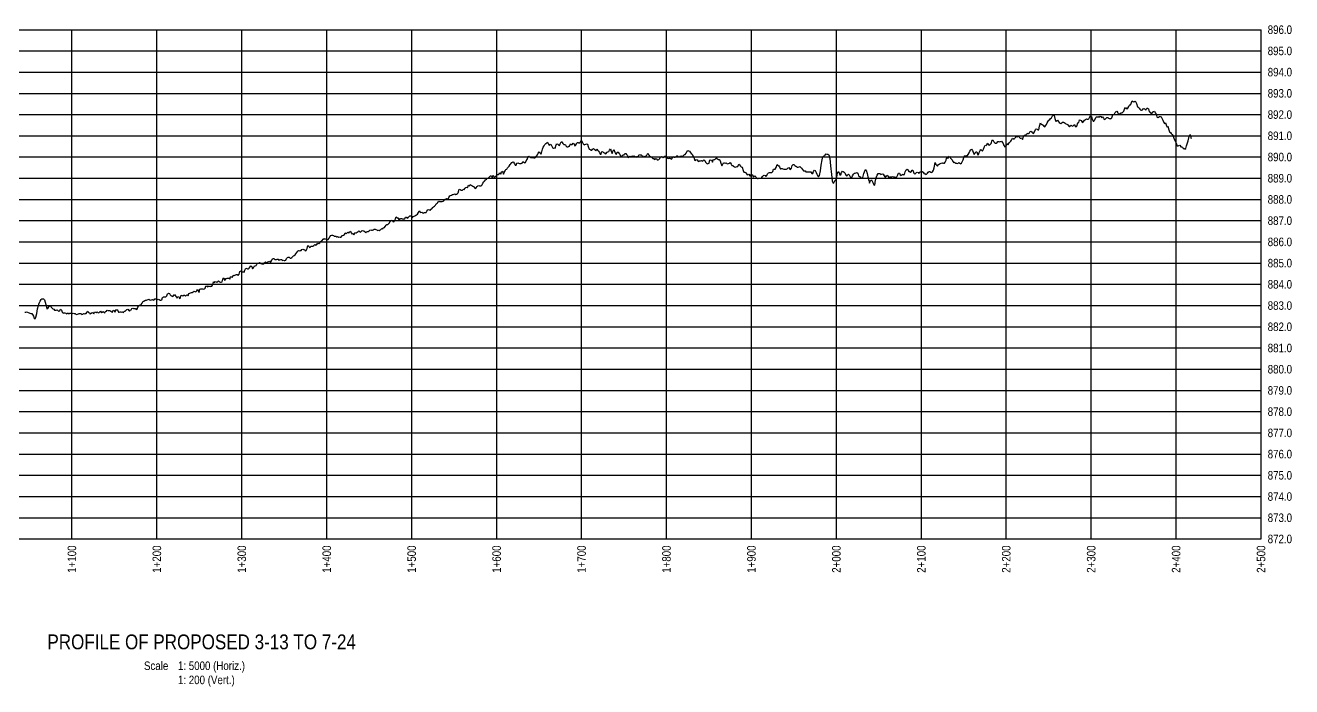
# Model space of a CAD drawing. Extents: x 507923 to 518388, y 6020717 to 6030806.
# Drawn here: x 516551 to 518041, y 6020717 to 6021496 of the extents above; entities that cross this region are included whole.
import ezdxf
from ezdxf.enums import TextEntityAlignment as Align

# ---------------------------------------------------------------- set-up
doc = ezdxf.new("R2010")
doc.units = 0
doc.header["$LTSCALE"] = 5
for name, color, linetype in [('DETAIL-T', 7, 'Continuous'), ('L-DETAIL-T', 3, 'Continuous'), ('P-CROSSINGS-GRID', 8, 'Continuous'), ('P-CROSSINGS-LINE', 3, 'Continuous'), ('S-T7', 7, 'Continuous')]:
    doc.layers.add(name, color=color, linetype=linetype)
doc.styles.add('140', font='ARIALN.TTF', dxfattribs={"height": 15})
doc.styles.add('80', font='ARIALN.TTF', dxfattribs={"height": 10})
doc.styles.add('80L', font='ARIALN.TTF', dxfattribs={"height": 10})

msp = doc.modelspace()

# ---------------------------------------------------------------- linework, layer by layer
at = {"layer": 'P-CROSSINGS-GRID', "color": 8}
for p, q in [((515506.419, 6021490.905), (518005.083, 6021490.905)), ((516605.831, 6020891.226), (516605.831, 6021490.905)), ((516705.778, 6020891.226), (516705.778, 6021490.905)), ((516805.724, 6020891.226), (516805.724, 6021490.905)), ((516905.671, 6020891.226), (516905.671, 6021490.905)), ((517005.617, 6020891.226), (517005.617, 6021490.905)), ((517105.564, 6020891.226), (517105.564, 6021490.905)), ((517205.51, 6020891.226), (517205.51, 6021490.905)), ((517305.457, 6020891.226), (517305.457, 6021490.905)), ((517405.403, 6020891.226), (517405.403, 6021490.905)), ((517505.35, 6020891.226), (517505.35, 6021490.905)), ((517605.297, 6020891.226), (517605.297, 6021490.905)), ((517705.243, 6020891.226), (517705.243, 6021490.905)), ((517805.19, 6020891.226), (517805.19, 6021490.905)), ((517905.136, 6020891.226), (517905.136, 6021490.905)), ((518005.083, 6020891.226), (518005.083, 6021490.905)), ((515506.419, 6021465.919), (518005.083, 6021465.919)), ((515506.419, 6021440.932), (518005.083, 6021440.932)), ((515506.419, 6021415.945), (518005.083, 6021415.945)), ((515506.419, 6021390.959), (518005.083, 6021390.959)), ((515506.419, 6021365.972), (518005.083, 6021365.972)), ((515506.419, 6021340.986), (518005.083, 6021340.986)), ((515506.419, 6021315.999), (518005.083, 6021315.999)), ((515506.419, 6021291.012), (518005.083, 6021291.012)), ((515506.419, 6021266.026), (518005.083, 6021266.026)), ((515506.419, 6021241.039), (518005.083, 6021241.039)), ((515506.419, 6021216.052), (518005.083, 6021216.052)), ((515506.419, 6021191.066), (518005.083, 6021191.066)), ((515506.419, 6021166.079), (518005.083, 6021166.079)), ((515506.419, 6021141.092), (518005.083, 6021141.092)), ((515506.419, 6021116.106), (518005.083, 6021116.106)), ((515506.419, 6021091.119), (518005.083, 6021091.119)), ((515506.419, 6021066.133), (518005.083, 6021066.133)), ((515506.419, 6021041.146), (518005.083, 6021041.146)), ((515506.419, 6021016.159), (518005.083, 6021016.159)), ((515506.419, 6020991.173), (518005.083, 6020991.173)), ((515506.419, 6020966.186), (518005.083, 6020966.186)), ((515506.419, 6020941.199), (518005.083, 6020941.199)), ((515506.419, 6020916.213), (518005.083, 6020916.213)), ((515506.419, 6020891.226), (518005.083, 6020891.226))]:
    msp.add_line(p, q, dxfattribs=at)
at = {"layer": 'P-CROSSINGS-LINE', "color": 3, "flags": 128}
msp.add_lwpolyline([(516550.419, 6021158.349), (516551.419, 6021158.328), (516552.419, 6021158.544), (516553.419, 6021158.455), (516554.419, 6021158.015), (516555.419, 6021157.464), (516556.419, 6021156.907), (516557.419, 6021156.892), (516557.745, 6021156.781), (516558.419, 6021156.788), (516559.419, 6021155.606), (516560.419, 6021153.422), (516561.419, 6021151.375), (516562.419, 6021150.527), (516563.419, 6021152.227), (516564.419, 6021156.537), (516565.419, 6021162.39), (516566.419, 6021166.152), (516567.419, 6021168.689), (516568.419, 6021171.41), (516569.419, 6021173.239), (516570.419, 6021174.154), (516571.419, 6021174.078), (516572.419, 6021173.881), (516573.419, 6021172.878), (516574.419, 6021170.203), (516575.419, 6021165.696), (516576.419, 6021162.021), (516577.419, 6021162.695), (516578.419, 6021164.521), (516579.419, 6021165.908), (516580.419, 6021165.867), (516581.419, 6021164.227), (516582.419, 6021162.807), (516583.419, 6021162.295), (516584.419, 6021161.761), (516585.419, 6021160.621), (516586.419, 6021160.439), (516587.419, 6021160.711), (516588.419, 6021160.85), (516589.419, 6021159.845), (516590.419, 6021159.288), (516591.419, 6021160.262), (516592.419, 6021161.811), (516593.419, 6021160.648), (516594.419, 6021158.337), (516595.419, 6021157.119), (516596.419, 6021157.392), (516597.419, 6021157.609), (516598.419, 6021157.085), (516599.419, 6021156.201), (516600.419, 6021156.93), (516601.419, 6021156.984), (516602.419, 6021156.303), (516603.419, 6021156.904), (516604.419, 6021157.07), (516605.419, 6021156.139), (516606.419, 6021156.54), (516607.419, 6021156.964), (516608.419, 6021156.513), (516609.419, 6021156.519), (516610.419, 6021155.867), (516611.419, 6021155.606), (516612.419, 6021155.94), (516613.419, 6021156.173), (516614.419, 6021156.568), (516615.419, 6021156.513), (516616.419, 6021156.534), (516617.419, 6021155.688), (516618.419, 6021156.09), (516619.419, 6021156.55), (516620.419, 6021156.135), (516621.419, 6021156.871), (516622.419, 6021156.735), (516623.419, 6021157.899), (516624.419, 6021159.308), (516625.419, 6021157.978), (516626.419, 6021157.461), (516627.419, 6021156.039), (516628.419, 6021157.113), (516629.419, 6021157.965), (516630.419, 6021157.352), (516631.419, 6021156.189), (516632.419, 6021158.569), (516633.419, 6021158.412), (516634.419, 6021157.798), (516635.419, 6021158.564), (516636.419, 6021158.056), (516637.419, 6021157.605), (516638.419, 6021158.639), (516639.419, 6021159.337), (516640.419, 6021157.648), (516641.419, 6021158.332), (516642.419, 6021158.958), (516643.419, 6021158.21), (516644.419, 6021157.578), (516645.419, 6021158.95), (516646.419, 6021159.63), (516647.419, 6021160.647), (516648.419, 6021160.288), (516649.419, 6021160.108), (516650.419, 6021160.181), (516651.419, 6021159.613), (516652.419, 6021158.513), (516653.419, 6021158.399), (516654.419, 6021160.788), (516655.419, 6021160.11), (516656.419, 6021158.308), (516657.419, 6021160.245), (516658.419, 6021161.274), (516659.419, 6021160.917), (516660.419, 6021158.459), (516661.419, 6021158.207), (516662.419, 6021158.525), (516663.419, 6021158.472), (516664.419, 6021158.305), (516665.419, 6021158.822), (516666.419, 6021158.006), (516667.419, 6021159.392), (516668.419, 6021159.523), (516669.419, 6021160.799), (516670.419, 6021161.267), (516671.419, 6021161.896), (516672.419, 6021160.452), (516673.419, 6021159.641), (516674.419, 6021160.456), (516675.419, 6021160.975), (516676.419, 6021162.74), (516677.419, 6021163.017), (516678.419, 6021162.565), (516679.419, 6021162.599), (516680.419, 6021162.629), (516681.419, 6021161.498), (516682.419, 6021161.696), (516683.419, 6021164.272), (516684.419, 6021165.853), (516685.419, 6021166.603), (516686.419, 6021166.388), (516687.419, 6021167.201), (516688.419, 6021169.064), (516689.419, 6021171.233), (516690.419, 6021171.406), (516691.419, 6021172.042), (516692.419, 6021172.308), (516693.419, 6021172.512), (516694.419, 6021172.665), (516695.419, 6021173.056), (516696.419, 6021173.405), (516697.419, 6021172.975), (516698.419, 6021172.308), (516699.419, 6021172.77), (516700.419, 6021173.038), (516701.419, 6021172.454), (516702.419, 6021172.949), (516703.419, 6021173.984), (516704.419, 6021174.114), (516705.419, 6021173.118), (516706.419, 6021173.194), (516707.419, 6021173.457), (516708.419, 6021173.023), (516709.419, 6021172.457), (516710.419, 6021172.498), (516711.419, 6021172.878), (516712.419, 6021175.386), (516713.419, 6021176.387), (516714.419, 6021176.456), (516715.419, 6021176.491), (516716.419, 6021176.47), (516717.419, 6021177.651), (516718.419, 6021180.034), (516719.419, 6021180.692), (516720.419, 6021180.432), (516721.419, 6021178.558), (516722.419, 6021177.452), (516723.419, 6021177.466), (516724.419, 6021176.75), (516725.419, 6021177.509), (516726.419, 6021178.996), (516727.419, 6021178.091), (516728.419, 6021176.234), (516729.419, 6021174.738), (516730.419, 6021176.481), (516731.419, 6021176.767), (516732.419, 6021174.56), (516733.419, 6021175.139), (516734.419, 6021178.327), (516735.419, 6021177.871), (516736.419, 6021177.273), (516737.419, 6021178.415), (516738.419, 6021178.137), (516739.419, 6021177.255), (516740.419, 6021178.483), (516741.419, 6021178.536), (516742.419, 6021177.567), (516743.419, 6021180.096), (516744.419, 6021180.509), (516745.419, 6021181.132), (516746.419, 6021181.41), (516747.419, 6021181.465), (516748.419, 6021182.347), (516749.419, 6021182.858), (516750.419, 6021182.581), (516751.419, 6021182.341), (516752.419, 6021182.807), (516753.419, 6021185.419), (516754.419, 6021182.924), (516755.419, 6021181.338), (516756.419, 6021185.179), (516757.419, 6021185.731), (516758.419, 6021185.63), (516759.419, 6021185.57), (516760.419, 6021185.282), (516761.419, 6021185.722), (516762.419, 6021186.489), (516763.419, 6021188.77), (516764.419, 6021189.098), (516765.419, 6021188.171), (516766.419, 6021188.953), (516767.419, 6021188.809), (516768.419, 6021188.436), (516769.419, 6021188.793), (516770.419, 6021188.851), (516771.419, 6021190.862), (516772.419, 6021194.009), (516773.419, 6021193.077), (516774.419, 6021194.429), (516775.419, 6021194.133), (516776.419, 6021193.648), (516777.419, 6021194.491), (516778.419, 6021194.993), (516779.419, 6021194.15), (516780.419, 6021193.742), (516781.419, 6021193.691), (516782.419, 6021194.016), (516783.419, 6021197.169), (516784.419, 6021198.707), (516785.419, 6021196.059), (516786.419, 6021196.663), (516787.419, 6021197.728), (516788.419, 6021198.23), (516789.419, 6021198.255), (516790.419, 6021198.151), (516791.419, 6021197.323), (516792.419, 6021199.731), (516793.419, 6021200.129), (516794.419, 6021199.069), (516795.419, 6021201.158), (516796.419, 6021201.798), (516797.419, 6021201.617), (516798.419, 6021202.321), (516799.419, 6021202.512), (516800.419, 6021202.71), (516801.419, 6021201.358), (516802.419, 6021203.09), (516803.419, 6021205.997), (516804.419, 6021206.806), (516805.419, 6021206.596), (516806.419, 6021205.594), (516807.419, 6021205.923), (516808.419, 6021205.337), (516809.419, 6021207.709), (516810.419, 6021210.204), (516811.419, 6021209.876), (516812.419, 6021209.151), (516813.419, 6021209.377), (516814.419, 6021210.005), (516815.419, 6021211.705), (516816.419, 6021212.937), (516817.419, 6021211.864), (516818.419, 6021209.264), (516819.419, 6021210.457), (516820.419, 6021212.786), (516821.419, 6021212.853), (516822.419, 6021213.335), (516823.419, 6021214.78), (516824.419, 6021215.834), (516825.419, 6021216.099), (516826.419, 6021216.918), (516827.419, 6021216.299), (516828.419, 6021215.453), (516829.419, 6021215.305), (516830.419, 6021214.994), (516831.419, 6021215.143), (516832.419, 6021216.629), (516833.419, 6021217.628), (516834.419, 6021216.636), (516835.419, 6021216.608), (516836.419, 6021217.709), (516837.419, 6021218.12), (516838.419, 6021218.379), (516839.419, 6021216.857), (516840.419, 6021218.793), (516841.419, 6021220.764), (516842.419, 6021221.411), (516843.419, 6021221.322), (516844.419, 6021220.25), (516845.419, 6021220.241), (516846.419, 6021220.335), (516847.419, 6021220.717), (516848.419, 6021220.53), (516849.419, 6021219.564), (516850.419, 6021219.957), (516851.419, 6021220.317), (516852.419, 6021220.226), (516853.419, 6021219.108), (516854.419, 6021219.46), (516855.419, 6021219.086), (516856.419, 6021218.945), (516857.419, 6021219.617), (516858.419, 6021221.352), (516859.419, 6021222.46), (516860.354, 6021223.1), (516861.419, 6021222.868), (516862.419, 6021222.054), (516863.419, 6021221.849), (516864.419, 6021222.497), (516865.419, 6021223.533), (516866.419, 6021224.8), (516867.419, 6021224.836), (516868.419, 6021225.795), (516869.419, 6021226.892), (516870.419, 6021228.676), (516871.419, 6021230.213), (516872.419, 6021230.816), (516873.419, 6021230.422), (516874.419, 6021230.76), (516875.419, 6021231.072), (516876.419, 6021232.181), (516877.419, 6021232.327), (516878.419, 6021231.902), (516879.419, 6021231.946), (516880.419, 6021230.646), (516881.419, 6021230.699), (516882.419, 6021233.326), (516883.419, 6021236.77), (516884.419, 6021235.982), (516885.419, 6021234.429), (516886.419, 6021235.138), (516887.419, 6021236.147), (516888.419, 6021236.173), (516889.419, 6021236.173), (516890.419, 6021236.772), (516891.419, 6021237.803), (516892.419, 6021237.35), (516893.419, 6021237.61), (516894.419, 6021238.565), (516895.419, 6021239.527), (516896.419, 6021239.203), (516897.419, 6021240.081), (516898.419, 6021241.484), (516899.419, 6021242.23), (516900.419, 6021242.786), (516901.419, 6021244.039), (516902.419, 6021244.994), (516903.419, 6021244.384), (516904.419, 6021244.688), (516905.419, 6021244.543), (516906.419, 6021243.68), (516907.419, 6021243.675), (516908.419, 6021245.37), (516909.419, 6021247.088), (516910.419, 6021248.402), (516911.419, 6021248.944), (516912.419, 6021249.038), (516913.419, 6021248.422), (516914.419, 6021247.676), (516915.419, 6021247.726), (516916.419, 6021247.772), (516917.419, 6021247.169), (516918.419, 6021247.552), (516919.419, 6021246.517), (516920.419, 6021246.963), (516921.419, 6021246.765), (516922.419, 6021246.494), (516923.419, 6021248.365), (516924.419, 6021248.403), (516925.419, 6021249.015), (516926.419, 6021249.715), (516927.419, 6021251.629), (516928.419, 6021251.05), (516929.419, 6021251.127), (516930.419, 6021252.496), (516931.419, 6021251.479), (516932.419, 6021253.01), (516933.419, 6021253.54), (516934.419, 6021251.749), (516935.419, 6021249.966), (516936.419, 6021250.713), (516937.419, 6021249.46), (516938.419, 6021250.542), (516939.419, 6021252.08), (516940.419, 6021251.674), (516941.419, 6021252.649), (516942.419, 6021253.202), (516943.419, 6021253.943), (516944.419, 6021252.72), (516945.419, 6021252.669), (516946.419, 6021253.472), (516947.419, 6021254.355), (516948.419, 6021254.075), (516949.419, 6021254.23), (516950.419, 6021252.762), (516951.419, 6021251.592), (516952.419, 6021252.774), (516953.419, 6021253.202), (516954.419, 6021253.166), (516955.419, 6021253.93), (516956.419, 6021254.73), (516957.419, 6021255.096), (516958.419, 6021254.791), (516959.419, 6021254.732), (516960.419, 6021255.226), (516961.419, 6021255.895), (516962.419, 6021255.918), (516963.419, 6021255.448), (516964.419, 6021255.202), (516965.419, 6021254.299), (516966.419, 6021254.769), (516967.419, 6021254.331), (516968.419, 6021255.153), (516969.419, 6021255.648), (516970.419, 6021256.634), (516971.419, 6021256.279), (516972.419, 6021257.966), (516973.419, 6021257.927), (516974.419, 6021259.122), (516975.419, 6021260.728), (516976.419, 6021261.41), (516977.419, 6021261.564), (516978.419, 6021262.208), (516979.419, 6021263.595), (516980.419, 6021265.385), (516981.419, 6021266.223), (516982.419, 6021266.606), (516983.419, 6021265.083), (516984.419, 6021264.666), (516985.419, 6021265.986), (516986.419, 6021268.225), (516987.419, 6021270.619), (516988.419, 6021269.439), (516989.419, 6021269.379), (516990.419, 6021267.393), (516991.419, 6021267.057), (516992.419, 6021268.733), (516993.419, 6021268.655), (516994.419, 6021268.162), (516995.419, 6021268.34), (516996.419, 6021267.84), (516997.419, 6021268.174), (516998.419, 6021270.281), (516999.419, 6021270.2), (517000.419, 6021268.986), (517001.419, 6021269.827), (517002.419, 6021270.963), (517003.419, 6021271.705), (517004.419, 6021271.67), (517005.419, 6021271.512), (517006.419, 6021269.417), (517007.419, 6021270.944), (517008.419, 6021271.36), (517009.419, 6021271.736), (517010.419, 6021272.32), (517011.419, 6021272.834), (517012.419, 6021273.831), (517013.419, 6021275.69), (517014.419, 6021277.404), (517015.419, 6021276.188), (517016.419, 6021275.767), (517017.419, 6021276.003), (517018.419, 6021275.276), (517019.419, 6021274.923), (517020.419, 6021275.609), (517021.419, 6021275.755), (517022.419, 6021275.487), (517023.419, 6021277.098), (517024.419, 6021278.791), (517025.419, 6021279.356), (517026.419, 6021278.625), (517027.419, 6021277.892), (517028.419, 6021279.698), (517029.419, 6021279.934), (517030.419, 6021281.537), (517031.419, 6021282.484), (517032.419, 6021282.979), (517033.419, 6021284.28), (517034.419, 6021285.77), (517035.419, 6021286.539), (517036.419, 6021287.356), (517037.419, 6021288.92), (517038.419, 6021288.439), (517039.419, 6021288.439), (517040.419, 6021288.439), (517041.419, 6021288.601), (517042.419, 6021289.097), (517043.419, 6021289.438), (517044.419, 6021291.175), (517045.419, 6021291.029), (517046.419, 6021292.053), (517047.419, 6021291.871), (517048.419, 6021291.16), (517049.419, 6021293.305), (517050.419, 6021295.197), (517051.419, 6021295.579), (517052.419, 6021295.875), (517053.419, 6021296.656), (517054.419, 6021296.771), (517055.419, 6021297.381), (517056.419, 6021297.445), (517057.419, 6021296.666), (517058.419, 6021297.274), (517059.419, 6021297.888), (517060.419, 6021298.614), (517061.419, 6021302.961), (517062.419, 6021302.589), (517063.419, 6021302.097), (517064.419, 6021301.847), (517065.419, 6021301.839), (517066.419, 6021303.157), (517067.419, 6021302.761), (517068.419, 6021304.466), (517069.419, 6021305.195), (517070.419, 6021305.594), (517071.419, 6021304.646), (517072.419, 6021307.749), (517073.419, 6021306.945), (517074.419, 6021308.44), (517075.419, 6021307.811), (517076.419, 6021307.412), (517077.419, 6021306.799), (517078.419, 6021306.064), (517079.419, 6021304.856), (517080.419, 6021303.797), (517081.419, 6021304.605), (517082.419, 6021306.118), (517083.419, 6021307.116), (517084.419, 6021307.258), (517085.419, 6021307.058), (517086.419, 6021306.924), (517087.419, 6021306.903), (517088.419, 6021308.216), (517089.419, 6021310.076), (517090.419, 6021311.605), (517091.419, 6021312.694), (517092.419, 6021313.985), (517093.419, 6021314.832), (517094.419, 6021316.044), (517095.419, 6021316.127), (517096.419, 6021316.735), (517097.419, 6021317.833), (517098.419, 6021318.713), (517099.419, 6021318.686), (517100.419, 6021316.881), (517101.419, 6021319.426), (517102.419, 6021317.745), (517103.419, 6021317.574), (517104.419, 6021318.575), (517105.419, 6021318.844), (517106.419, 6021320.573), (517107.419, 6021320.395), (517108.419, 6021321.237), (517109.419, 6021322.226), (517110.419, 6021320.91), (517111.419, 6021323.63), (517112.419, 6021324.23), (517113.419, 6021320.707), (517114.419, 6021322.825), (517115.419, 6021324.829), (517116.419, 6021326.285), (517117.419, 6021326.472), (517118.419, 6021328.281), (517119.419, 6021329.488), (517120.419, 6021330.208), (517121.419, 6021332.082), (517122.419, 6021332.79), (517123.419, 6021334.469), (517124.419, 6021335.25), (517125.419, 6021335.08), (517126.419, 6021332.87), (517127.419, 6021331.463), (517128.419, 6021331.516), (517129.419, 6021333.639), (517130.419, 6021334.067), (517131.419, 6021333.66), (517132.419, 6021333.415), (517133.419, 6021333.149), (517134.419, 6021333.523), (517135.419, 6021333.708), (517136.419, 6021335.741), (517137.419, 6021334.846), (517138.419, 6021334.031), (517139.419, 6021334.58), (517140.419, 6021336.594), (517141.419, 6021338.007), (517142.419, 6021340.431), (517143.419, 6021341.824), (517144.419, 6021341.315), (517145.419, 6021340.485), (517146.419, 6021340.358), (517147.419, 6021340.301), (517148.419, 6021340.342), (517149.419, 6021340.15), (517150.419, 6021339.945), (517151.419, 6021340.481), (517152.419, 6021342.085), (517153.419, 6021343.69), (517154.419, 6021345.589), (517155.419, 6021346.932), (517156.419, 6021345.908), (517157.419, 6021344.243), (517158.419, 6021345.596), (517159.419, 6021350.143), (517160.419, 6021352.669), (517161.419, 6021354.021), (517162.419, 6021355.541), (517163.419, 6021356.707), (517164.419, 6021357.571), (517165.419, 6021358.399), (517166.419, 6021356.194), (517167.419, 6021354.979), (517168.419, 6021355.784), (517169.419, 6021355.95), (517170.419, 6021353.842), (517171.419, 6021352.03), (517172.419, 6021351.391), (517173.419, 6021351.633), (517174.419, 6021351.447), (517175.419, 6021355.181), (517176.419, 6021356.499), (517177.419, 6021356.052), (517178.419, 6021355.425), (517179.419, 6021354.503), (517180.419, 6021356.493), (517181.419, 6021358.826), (517182.419, 6021358.727), (517183.419, 6021356.748), (517184.419, 6021355.647), (517185.419, 6021355.609), (517186.419, 6021355.426), (517187.419, 6021353.852), (517188.419, 6021352.842), (517189.419, 6021353.075), (517190.419, 6021353.801), (517191.419, 6021353.575), (517192.419, 6021356.495), (517193.419, 6021355.578), (517194.419, 6021355.512), (517195.419, 6021357.456), (517196.419, 6021356.785), (517197.419, 6021354.105), (517198.419, 6021354.583), (517199.419, 6021356.559), (517200.419, 6021358.21), (517201.419, 6021357.902), (517202.419, 6021357.387), (517203.419, 6021357.894), (517204.419, 6021359.345), (517205.419, 6021360.239), (517206.419, 6021358.018), (517207.419, 6021356.436), (517208.419, 6021355.236), (517209.419, 6021355.593), (517210.419, 6021356.063), (517211.419, 6021356.417), (517212.419, 6021355.948), (517213.419, 6021353.315), (517214.419, 6021350.155), (517215.419, 6021349.693), (517216.419, 6021348.974), (517217.419, 6021349.066), (517218.419, 6021350.3), (517219.419, 6021351.116), (517220.419, 6021350.232), (517221.419, 6021349.105), (517222.419, 6021348.109), (517223.419, 6021350.052), (517224.419, 6021348.745), (517225.419, 6021347.97), (517226.419, 6021346.115), (517227.419, 6021344.298), (517228.419, 6021344.397), (517229.419, 6021347.404), (517230.419, 6021347.166), (517231.419, 6021346.29), (517232.419, 6021345.793), (517233.419, 6021344.779), (517234.419, 6021345.106), (517235.419, 6021346.833), (517236.419, 6021347.136), (517237.419, 6021347.455), (517238.419, 6021349.118), (517239.419, 6021350.654), (517240.419, 6021347.864), (517241.419, 6021345.228), (517242.419, 6021347.303), (517243.419, 6021349.741), (517244.419, 6021346.746), (517245.419, 6021344.941), (517246.419, 6021344.309), (517247.419, 6021346.76), (517248.419, 6021346.611), (517249.419, 6021345.683), (517250.419, 6021344.284), (517251.419, 6021341.872), (517252.419, 6021340.874), (517253.419, 6021342.738), (517254.419, 6021343.404), (517255.419, 6021343.534), (517256.419, 6021345.085), (517257.419, 6021345.124), (517258.419, 6021344.103), (517259.419, 6021342.809), (517260.419, 6021340.341), (517261.419, 6021341.297), (517262.419, 6021342.121), (517263.419, 6021341.468), (517264.419, 6021341.907), (517265.419, 6021342.321), (517266.419, 6021342.085), (517267.419, 6021342.363), (517268.419, 6021341.646), (517269.419, 6021340.895), (517270.419, 6021341.712), (517271.419, 6021341.665), (517272.419, 6021341.793), (517273.419, 6021343.766), (517274.419, 6021343.713), (517275.419, 6021343.462), (517276.419, 6021342.598), (517277.419, 6021341.549), (517278.419, 6021341.839), (517279.419, 6021341.656), (517280.419, 6021341.944), (517281.419, 6021342.357), (517282.419, 6021343.325), (517283.419, 6021345.494), (517284.419, 6021343.33), (517285.419, 6021341.94), (517286.419, 6021341.598), (517287.419, 6021341.145), (517288.419, 6021340.144), (517289.419, 6021339.389), (517290.419, 6021339.237), (517291.419, 6021337.862), (517292.419, 6021338.736), (517293.419, 6021339.189), (517294.419, 6021337.598), (517295.419, 6021337.616), (517296.419, 6021337.89), (517297.419, 6021339.404), (517298.419, 6021341.035), (517299.419, 6021341.689), (517300.419, 6021341.064), (517301.419, 6021340.136), (517302.419, 6021340.97), (517303.419, 6021342.144), (517304.419, 6021341.93), (517305.419, 6021340.14), (517306.419, 6021339.623), (517307.419, 6021339.113), (517308.419, 6021339.497), (517309.419, 6021339.623), (517310.115, 6021339.173), (517310.419, 6021338.775), (517311.419, 6021338.476), (517312.419, 6021339.961), (517313.419, 6021341.405), (517314.419, 6021340.818), (517315.419, 6021340.804), (517316.419, 6021341.208), (517317.419, 6021342.458), (517318.419, 6021342.378), (517319.419, 6021341.057), (517320.419, 6021341.106), (517321.419, 6021341.973), (517322.419, 6021342.2), (517323.419, 6021342.114), (517324.419, 6021341.842), (517325.419, 6021342.783), (517326.419, 6021343.81), (517327.419, 6021344.057), (517328.419, 6021345.628), (517329.419, 6021347.081), (517330.419, 6021348.522), (517331.419, 6021348.086), (517332.419, 6021347.696), (517333.419, 6021346.544), (517334.419, 6021345.02), (517335.419, 6021344.158), (517336.419, 6021342.5), (517337.419, 6021340.706), (517338.419, 6021337.303), (517339.419, 6021336.687), (517340.419, 6021338.008), (517341.419, 6021337.539), (517342.419, 6021336.284), (517343.419, 6021335.714), (517344.419, 6021336.335), (517345.419, 6021336.418), (517346.419, 6021336.785), (517347.419, 6021336.091), (517348.419, 6021336.766), (517349.419, 6021337.602), (517350.419, 6021337.047), (517351.419, 6021334.799), (517352.419, 6021333.654), (517353.419, 6021332.763), (517354.419, 6021333.398), (517355.419, 6021333.744), (517356.419, 6021337.653), (517357.419, 6021337.415), (517358.419, 6021337.617), (517359.419, 6021334.842), (517360.419, 6021337.777), (517361.419, 6021338.18), (517362.419, 6021338.128), (517363.419, 6021339.401), (517364.24, 6021339.843), (517364.419, 6021339.394), (517365.419, 6021338.909), (517366.419, 6021338.11), (517367.419, 6021338.131), (517368.419, 6021336.536), (517369.419, 6021333.751), (517370.419, 6021330.688), (517371.419, 6021331.807), (517372.419, 6021333.92), (517373.419, 6021333.986), (517374.419, 6021333.801), (517375.419, 6021334.099), (517376.419, 6021333.204), (517377.419, 6021332.81), (517378.419, 6021333.197), (517379.419, 6021333.871), (517380.419, 6021334.537), (517381.419, 6021332.651), (517382.419, 6021330.791), (517383.419, 6021330.793), (517384.419, 6021330.178), (517385.419, 6021329.508), (517386.419, 6021328.952), (517386.566, 6021328.953), (517387.419, 6021329.529), (517388.419, 6021329.7), (517389.419, 6021329.925), (517390.419, 6021332.357), (517391.419, 6021331.774), (517392.419, 6021330.104), (517393.419, 6021329.557), (517394.419, 6021328.893), (517395.419, 6021325.029), (517396.419, 6021323.235), (517397.419, 6021323.167), (517398.419, 6021322.849), (517399.419, 6021321.199), (517400.419, 6021319.796), (517401.419, 6021320.288), (517402.419, 6021320.697), (517403.419, 6021318.777), (517404.419, 6021318.752), (517405.419, 6021320.958), (517406.419, 6021320.169), (517407.419, 6021317.761), (517408.419, 6021318.257), (517409.419, 6021318.865), (517410.419, 6021317.514), (517411.419, 6021315.956), (517412.419, 6021315.709), (517413.419, 6021315.509), (517414.419, 6021315.916), (517415.419, 6021316.018), (517416.419, 6021315.868), (517417.419, 6021316.765), (517418.419, 6021318.208), (517419.419, 6021319.161), (517420.419, 6021319.615), (517421.419, 6021319.123), (517422.419, 6021318.019), (517423.419, 6021319.319), (517424.419, 6021321.117), (517425.419, 6021322.476), (517426.419, 6021322.712), (517427.419, 6021322.899), (517428.419, 6021322.884), (517429.419, 6021322.918), (517430.419, 6021324.022), (517431.419, 6021326.689), (517432.419, 6021326.697), (517433.419, 6021326.576), (517434.419, 6021328.427), (517435.419, 6021331.967), (517436.419, 6021331.408), (517437.419, 6021330.695), (517438.419, 6021329.268), (517439.419, 6021326.761), (517440.419, 6021327.432), (517441.419, 6021327.544), (517442.419, 6021326.903), (517443.419, 6021326.693), (517444.419, 6021326.464), (517445.419, 6021326.464), (517446.419, 6021326.49), (517447.419, 6021326.983), (517448.419, 6021328.18), (517449.419, 6021328.61), (517450.419, 6021326.771), (517451.419, 6021326.211), (517452.419, 6021327.955), (517453.419, 6021330.985), (517454.419, 6021331.996), (517455.4, 6021332.243), (517456.419, 6021330.99), (517457.419, 6021330.209), (517458.419, 6021329.709), (517459.419, 6021329.208), (517460.419, 6021328.849), (517461.419, 6021329.432), (517462.419, 6021329.688), (517463.419, 6021328.462), (517464.419, 6021327.692), (517465.419, 6021326.389), (517466.419, 6021324.6), (517467.419, 6021324.722), (517468.419, 6021324.701), (517469.419, 6021323.711), (517470.419, 6021323.496), (517471.419, 6021323.388), (517472.419, 6021323.498), (517473.419, 6021323.5), (517474.419, 6021323.409), (517475.419, 6021323.707), (517476.419, 6021321.687), (517477.419, 6021321.412), (517478.419, 6021323.933), (517479.419, 6021325.45), (517480.419, 6021325.166), (517481.419, 6021322.661), (517482.419, 6021320.593), (517483.419, 6021318.608), (517484.419, 6021317.65), (517485.419, 6021319.265), (517486.419, 6021324.597), (517487.419, 6021331.53), (517488.419, 6021337.472), (517489.419, 6021341.456), (517490.419, 6021341.415), (517491.419, 6021343.045), (517492.419, 6021343.55), (517493.419, 6021344.54), (517494.419, 6021344.293), (517495.419, 6021344.381), (517496.419, 6021343.728), (517497.419, 6021339.246), (517498.419, 6021330.744), (517499.419, 6021320.251), (517500.419, 6021312.864), (517501.419, 6021310.024), (517502.419, 6021310.479), (517503.419, 6021312.972), (517504.419, 6021313.124), (517505.419, 6021314.924), (517506.419, 6021321.923), (517507.419, 6021323.87), (517508.419, 6021322.299), (517509.419, 6021319.921), (517510.419, 6021319.907), (517511.419, 6021322.686), (517512.419, 6021324.426), (517513.419, 6021324.094), (517514.419, 6021323.15), (517515.419, 6021322.316), (517516.419, 6021319.736), (517517.419, 6021318.581), (517518.419, 6021320.024), (517519.419, 6021320.688), (517520.419, 6021319.854), (517521.419, 6021317.524), (517522.419, 6021316.799), (517523.419, 6021316.963), (517524.419, 6021318.918), (517525.419, 6021320.916), (517526.419, 6021321.956), (517527.419, 6021322.071), (517528.419, 6021322.247), (517529.419, 6021322.928), (517530.419, 6021321.868), (517531.419, 6021318.785), (517532.419, 6021317.844), (517533.419, 6021317.519), (517534.419, 6021315.885), (517535.419, 6021315.971), (517536.419, 6021316.699), (517537.419, 6021321.647), (517538.419, 6021323.563), (517539.419, 6021326.18), (517540.419, 6021325.5), (517541.419, 6021321.467), (517542.419, 6021317.707), (517543.419, 6021313.169), (517544.419, 6021310.302), (517545.419, 6021313.263), (517546.419, 6021313.938), (517547.419, 6021312.696), (517548.419, 6021310.051), (517549.419, 6021308.132), (517550.419, 6021307.99), (517551.419, 6021313.883), (517552.419, 6021317.74), (517553.419, 6021319.584), (517554.419, 6021321.446), (517555.419, 6021321.713), (517556.419, 6021321.396), (517557.419, 6021320.27), (517558.419, 6021320.71), (517559.419, 6021321.156), (517560.419, 6021320.851), (517561.419, 6021318.629), (517562.419, 6021317.615), (517563.419, 6021317.8), (517564.419, 6021318.801), (517565.419, 6021319.747), (517566.419, 6021317.966), (517567.419, 6021316.021), (517568.419, 6021317.579), (517569.419, 6021317.8), (517570.419, 6021317.8), (517571.419, 6021318.097), (517572.419, 6021317.455), (517573.419, 6021317.466), (517574.339, 6021317.116), (517575.419, 6021317.155), (517576.419, 6021317.51), (517577.419, 6021320.095), (517578.419, 6021321.838), (517579.419, 6021322.108), (517580.419, 6021319.855), (517581.419, 6021319.18), (517582.419, 6021320.029), (517583.419, 6021320.634), (517584.419, 6021320.138), (517585.419, 6021320.555), (517586.419, 6021323.498), (517587.419, 6021325.746), (517588.419, 6021326.602), (517589.419, 6021325.794), (517590.419, 6021323.727), (517591.419, 6021323.952), (517592.419, 6021322.627), (517593.419, 6021323.549), (517594.419, 6021325.599), (517595.419, 6021325.632), (517596.419, 6021322.075), (517597.419, 6021320.774), (517598.419, 6021321.373), (517599.419, 6021322.886), (517600.419, 6021322.987), (517601.419, 6021322.886), (517602.419, 6021321.539), (517603.419, 6021323.298), (517604.419, 6021323.622), (517605.419, 6021324.006), (517606.419, 6021323.919), (517607.419, 6021323.024), (517608.419, 6021321.281), (517609.419, 6021321.659), (517610.419, 6021320.324), (517611.419, 6021320.931), (517612.419, 6021322.081), (517613.419, 6021323.032), (517614.419, 6021324.016), (517615.419, 6021324.042), (517616.419, 6021323.303), (517617.419, 6021322.861), (517618.419, 6021323.498), (517619.419, 6021325.549), (517620.419, 6021328.315), (517621.419, 6021334.334), (517622.419, 6021332.195), (517623.419, 6021330.877), (517624.419, 6021330.206), (517625.419, 6021331.958), (517626.419, 6021332.456), (517627.419, 6021333.28), (517628.419, 6021333.752), (517629.419, 6021334.062), (517630.419, 6021333.909), (517630.904, 6021334.066), (517631.419, 6021333.798), (517632.419, 6021333.887), (517633.419, 6021335.01), (517634.419, 6021337.399), (517635.419, 6021340.663), (517636.419, 6021339.403), (517637.419, 6021340.906), (517638.419, 6021341.819), (517639.419, 6021339.559), (517640.419, 6021338.886), (517641.419, 6021337.454), (517642.419, 6021335.637), (517643.419, 6021333.975), (517644.419, 6021334.774), (517645.419, 6021333.596), (517646.455, 6021333.731), (517647.419, 6021333.163), (517648.419, 6021333.683), (517649.419, 6021334.661), (517650.419, 6021333.856), (517651.419, 6021333.068), (517652.419, 6021333.824), (517653.419, 6021335.219), (517654.419, 6021337.48), (517655.419, 6021340.247), (517656.419, 6021342.263), (517657.419, 6021342.798), (517658.419, 6021342.269), (517659.419, 6021342.671), (517660.419, 6021343.933), (517661.419, 6021345.779), (517662.419, 6021347.925), (517663.419, 6021349.252), (517664.419, 6021350.026), (517665.419, 6021348.533), (517666.419, 6021346.594), (517667.419, 6021344.059), (517668.419, 6021345.687), (517669.419, 6021346.988), (517670.419, 6021347.051), (517671.419, 6021344.201), (517671.941, 6021343.243), (517672.419, 6021344.017), (517673.419, 6021346.289), (517674.419, 6021348.536), (517675.419, 6021349.959), (517676.419, 6021348.696), (517677.419, 6021348.023), (517678.419, 6021350.026), (517679.419, 6021353.448), (517680.419, 6021355.072), (517681.419, 6021354.569), (517682.419, 6021355.447), (517683.419, 6021357.328), (517684.419, 6021355.184), (517685.419, 6021354.831), (517686.419, 6021355.703), (517687.419, 6021356.943), (517688.419, 6021360.861), (517689.419, 6021361.149), (517690.419, 6021358.785), (517691.419, 6021357.906), (517692.419, 6021357.228), (517693.419, 6021357.368), (517694.419, 6021358.217), (517695.419, 6021359.336), (517696.419, 6021359.276), (517697.419, 6021358.764), (517698.419, 6021359.248), (517699.419, 6021359.481), (517700.419, 6021358.407), (517701.419, 6021356.984), (517702.419, 6021354.385), (517703.419, 6021353.067), (517704.419, 6021353.272), (517705.419, 6021354.724), (517706.419, 6021356.888), (517707.419, 6021355.138), (517708.419, 6021358.027), (517709.419, 6021358.627), (517710.419, 6021359.589), (517711.419, 6021360.862), (517712.419, 6021362.972), (517713.419, 6021362.9), (517714.419, 6021361.924), (517715.049, 6021362.783), (517715.419, 6021363.355), (517716.419, 6021364.145), (517717.419, 6021365.328), (517718.419, 6021364.773), (517719.419, 6021365.945), (517720.419, 6021364.406), (517721.419, 6021363.219), (517722.419, 6021363.204), (517723.419, 6021363.605), (517724.419, 6021361.777), (517725.419, 6021365.262), (517726.419, 6021366.884), (517727.419, 6021366.713), (517728.419, 6021367.283), (517729.419, 6021368.436), (517730.419, 6021369.088), (517731.419, 6021368.174), (517732.419, 6021369.353), (517733.419, 6021370.946), (517734.419, 6021371.417), (517735.419, 6021370.215), (517736.419, 6021368.872), (517737.419, 6021368.469), (517738.419, 6021370.647), (517739.419, 6021373.33), (517740.419, 6021374.248), (517741.419, 6021373.598), (517742.419, 6021373.112), (517743.419, 6021373.156), (517744.419, 6021377.244), (517745.419, 6021381.219), (517746.419, 6021379.642), (517747.419, 6021379.345), (517748.419, 6021378.479), (517749.419, 6021377.401), (517750.419, 6021376.48), (517751.419, 6021377.687), (517752.419, 6021379.267), (517753.419, 6021381.3), (517754.419, 6021383.208), (517755.419, 6021384.379), (517756.419, 6021385.149), (517757.419, 6021386.22), (517758.419, 6021387.019), (517759.419, 6021389.447), (517760.419, 6021390.384), (517761.419, 6021389.785), (517762.419, 6021386.485), (517763.419, 6021382.981), (517764.419, 6021383.495), (517765.419, 6021384.205), (517766.419, 6021383.283), (517767.419, 6021381.658), (517768.419, 6021380.801), (517769.419, 6021380.481), (517770.419, 6021381.167), (517771.419, 6021382.004), (517772.419, 6021382.18), (517773.419, 6021381.652), (517774.419, 6021380.959), (517775.419, 6021379.881), (517776.419, 6021379.839), (517777.419, 6021379.135), (517778.419, 6021377.777), (517779.419, 6021376.612), (517780.419, 6021377.52), (517781.419, 6021378.511), (517782.419, 6021377.868), (517783.419, 6021377.325), (517784.419, 6021378.045), (517785.419, 6021379.293), (517786.419, 6021377.421), (517787.419, 6021376.391), (517788.419, 6021377.337), (517789.419, 6021381.318), (517790.419, 6021381.776), (517791.419, 6021384.557), (517792.419, 6021384.448), (517793.419, 6021383.919), (517794.419, 6021381.945), (517795.419, 6021381.634), (517796.419, 6021383.078), (517797.419, 6021384.523), (517798.419, 6021385.052), (517799.419, 6021385.832), (517800.419, 6021385.619), (517801.419, 6021385.372), (517802.419, 6021385.936), (517803.419, 6021388.439), (517804.419, 6021389.663), (517805.419, 6021388.3), (517806.419, 6021385.491), (517807.419, 6021383.129), (517808.419, 6021383.074), (517809.419, 6021384.763), (517810.419, 6021387.396), (517811.419, 6021388.455), (517812.419, 6021388.105), (517813.419, 6021388.293), (517814.419, 6021388.074), (517815.419, 6021388.954), (517816.419, 6021388.731), (517817.419, 6021387.465), (517818.419, 6021388.289), (517819.419, 6021386.755), (517820.419, 6021384.972), (517821.419, 6021385.344), (517822.419, 6021386.346), (517823.419, 6021387.558), (517824.419, 6021387.391), (517824.572, 6021387.41), (517825.419, 6021386.89), (517826.419, 6021386.485), (517827.419, 6021386.483), (517828.419, 6021385.991), (517829.419, 6021387.172), (517830.419, 6021390.564), (517831.419, 6021391.192), (517832.419, 6021391.661), (517833.419, 6021393.352), (517834.419, 6021394.673), (517835.419, 6021395.015), (517836.419, 6021392.898), (517837.419, 6021391.596), (517838.419, 6021392.007), (517839.419, 6021392.603), (517840.419, 6021393.133), (517841.419, 6021393.079), (517842.419, 6021393.745), (517843.419, 6021395.041), (517844.419, 6021397.414), (517845.419, 6021399.097), (517846.419, 6021398.225), (517847.419, 6021397.68), (517848.419, 6021398.364), (517849.419, 6021400.292), (517850.419, 6021402.617), (517851.419, 6021401.863), (517852.419, 6021405.278), (517853.419, 6021407.081), (517854.419, 6021406.319), (517855.419, 6021406.016), (517856.419, 6021406.599), (517857.419, 6021406.199), (517858.419, 6021403.898), (517859.419, 6021400.199), (517860.419, 6021399.647), (517861.419, 6021398.522), (517862.419, 6021397.392), (517863.419, 6021396.104), (517864.419, 6021395.957), (517865.419, 6021396.605), (517866.419, 6021397.703), (517867.419, 6021398.191), (517868.419, 6021397.43), (517869.419, 6021396.278), (517870.419, 6021398.382), (517871.419, 6021398.534), (517872.419, 6021397.567), (517873.419, 6021394.342), (517874.419, 6021393.662), (517875.419, 6021392.546), (517876.419, 6021392.753), (517877.419, 6021392.937), (517878.419, 6021394.623), (517879.419, 6021395.045), (517880.419, 6021393.013), (517881.419, 6021391.283), (517882.419, 6021388.291), (517883.419, 6021387.036), (517884.419, 6021387.976), (517885.419, 6021388.608), (517886.419, 6021388.521), (517887.419, 6021388.09), (517888.419, 6021386.678), (517889.419, 6021384.261), (517890.419, 6021381.443), (517891.419, 6021380.546), (517892.419, 6021381.134), (517893.419, 6021378.97), (517894.419, 6021376.148), (517895.419, 6021377.109), (517896.419, 6021372.988), (517897.419, 6021370.729), (517898.419, 6021370.025), (517899.419, 6021368.78), (517900.419, 6021367.334), (517901.419, 6021365.466), (517902.419, 6021363.07), (517903.419, 6021360.491), (517904.419, 6021359.32), (517905.419, 6021356.191), (517906.419, 6021354.271), (517907.419, 6021354.12), (517908.419, 6021354.475), (517909.419, 6021354.756), (517910.419, 6021352.934), (517911.419, 6021353.146), (517912.419, 6021352.652), (517913.419, 6021350.832), (517914.419, 6021350.865), (517915.419, 6021350.208), (517916.419, 6021351.101), (517917.419, 6021354.182), (517918.419, 6021357.523), (517919.419, 6021359.837), (517920.419, 6021364.974), (517921.419, 6021367.664), (517922.419, 6021363.928), (517922.587, 6021362.866)], dxfattribs=at)

# ---------------------------------------------------------------- texts
at = {"style": '80'}
for s, p in [('1+100', (516605.744, 6020883.562)), ('1+200', (516705.691, 6020883.562)), ('1+300', (516805.637, 6020883.562)), ('1+400', (516905.584, 6020883.562)), ('1+500', (517005.53, 6020883.562)), ('1+600', (517105.477, 6020883.562)), ('1+700', (517205.423, 6020883.562)), ('1+800', (517305.37, 6020883.562)), ('1+900', (517405.316, 6020883.562)), ('2+000', (517505.263, 6020883.562)), ('2+100', (517605.21, 6020883.562)), ('2+200', (517705.156, 6020883.562)), ('2+300', (517805.103, 6020883.562)), ('2+400', (517905.049, 6020883.562)), ('2+500', (518004.996, 6020883.562))]:
    msp.add_text(s, height=9.9947, rotation=90, dxfattribs=at).set_placement(p, align=Align.MIDDLE_RIGHT)
at = {"layer": 'DETAIL-T', "insert": (516690.542, 6020746.935), "char_height": 9.99465, "attachment_point": 1, "style": '80L'}
msp.add_mtext_dynamic_manual_height_columns('Scale^I1: 5000 (Horiz.)\\P^I1: 200 (Vert.)', width=216.98902, gutter_width=44.976, heights=[0], dxfattribs=at)
at = {"layer": 'L-DETAIL-T', "insert": (516758.442, 6020778.792), "char_height": 17.49064, "width": 384.6961, "attachment_point": 2, "rotation": 0, "style": '140'}
msp.add_mtext('PROFILE OF PROPOSED 3-13 TO 7-24', dxfattribs=at)
at = {"layer": 'S-T7', "style": '80'}
for s, p in [('896.0', (518041.472, 6021490.905)), ('895.0', (518041.472, 6021465.919)), ('894.0', (518041.472, 6021440.932)), ('893.0', (518041.472, 6021415.945)), ('892.0', (518041.472, 6021390.959)), ('891.0', (518041.472, 6021365.972)), ('890.0', (518041.472, 6021340.986)), ('889.0', (518041.472, 6021315.999)), ('888.0', (518041.472, 6021291.012)), ('887.0', (518041.472, 6021266.026)), ('886.0', (518041.472, 6021241.039)), ('885.0', (518041.472, 6021216.052)), ('884.0', (518041.472, 6021191.066)), ('883.0', (518041.472, 6021166.079)), ('882.0', (518041.472, 6021141.092)), ('881.0', (518041.472, 6021116.106)), ('880.0', (518041.472, 6021091.119)), ('879.0', (518041.472, 6021066.133)), ('878.0', (518041.472, 6021041.146)), ('877.0', (518041.472, 6021016.159)), ('876.0', (518041.472, 6020991.173)), ('875.0', (518041.472, 6020966.186)), ('874.0', (518041.472, 6020941.199)), ('873.0', (518041.472, 6020916.213)), ('872.0', (518041.472, 6020891.226))]:
    msp.add_text(s, height=9.9947, dxfattribs=at).set_placement(p, align=Align.MIDDLE_RIGHT)

doc.saveas('drawing.dxf')
